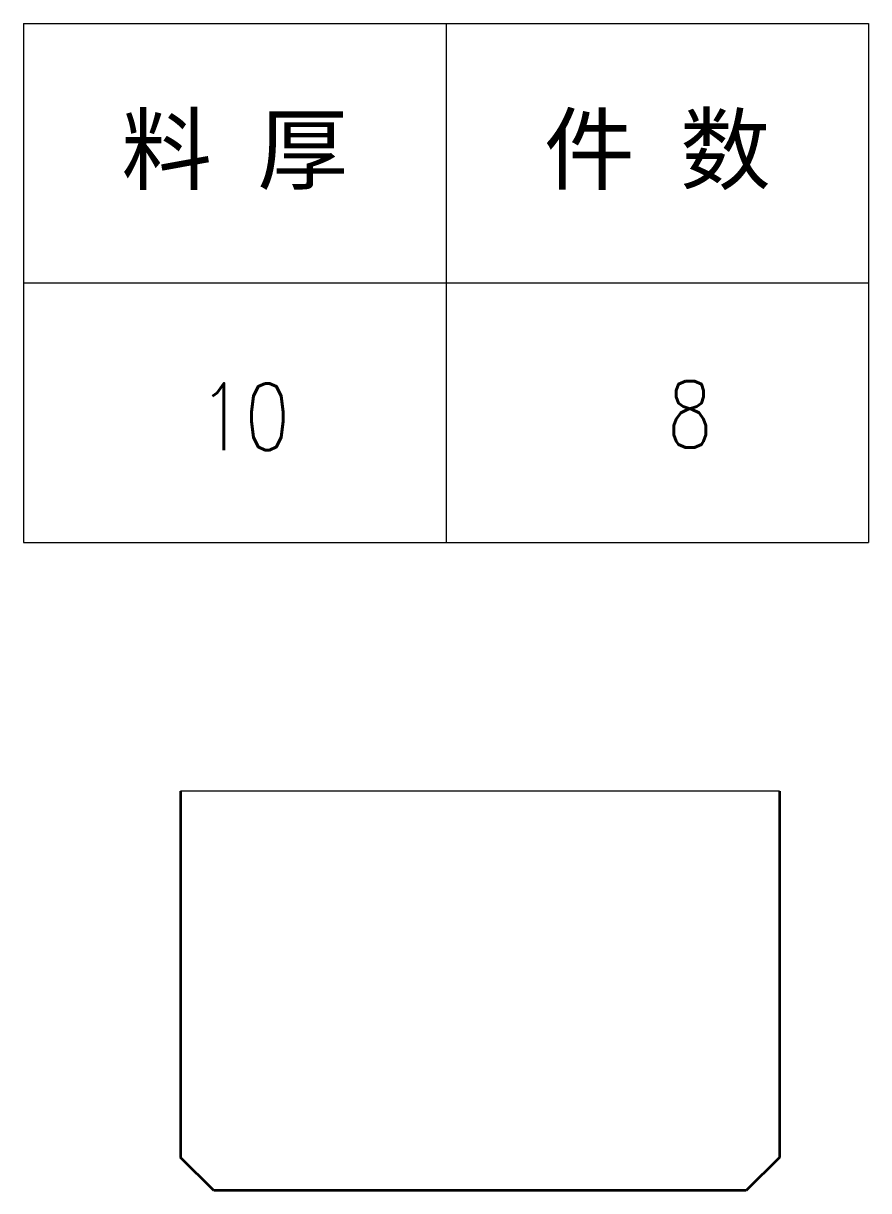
# Model space of a CAD drawing. Extents: x -157 to 67731, y -20850 to 580.
# Drawn here: x 445.5 to 572.5, y 395.1 to 570.4 of the extents above; entities that cross this region are included whole.
import ezdxf
from ezdxf.enums import TextEntityAlignment as Align

# ---------------------------------------------------------------- set-up
doc = ezdxf.new("R2010")
doc.units = 0
doc.layers.get('0').update_dxf_attribs({"lineweight": 13})
doc.layers.add('__5', color=7, linetype='Continuous', lineweight=13)
doc.styles.add('DIM', font='txt.shx', dxfattribs={"width": 0.8, "bigfont": 'bigfont.shx'})
doc.styles.get("Standard").update_dxf_attribs({"font": ''})
doc.styles.get('Standard').set_extended_font_data('SimSun')

# ---------------------------------------------------------------- blocks, each defined once
blk = doc.blocks.new('*T19')
at = {"color": 0, "linetype": 'ByBlock', "lineweight": -2, "transparency": 16777216}
for p, q in [((0, 0), (127, 0)), ((0, 0), (0, -78)), ((63.5, 0), (63.5, -78)), ((127, 0), (127, -78)), ((0, -39), (127, -39)), ((0, -78), (127, -78))]:
    blk.add_line(p, q, dxfattribs=at)
at = {"color": 0, "transparency": 16777216, "char_height": 10, "width": 60.5, "attachment_point": 5}
for s, insert in [('{\\fSimSun|b0|i0|c134|p2;料 厚}', (31.75, -19.5)), ('{\\fSimSun|b0|i0|c134|p2;件 数}', (95.25, -19.5))]:
    blk.add_mtext(s, dxfattribs=dict(at, insert=insert))
blk = doc.blocks.new('拆图参数')
blk.add_blockref('*T19', (-63.5, 78))
at = {"style": 'DIM', "width": 0.8}
blk.add_attdef('6', text='', height=10, dxfattribs=at).set_placement((-37.13, 18.91), align=Align.MIDDLE_LEFT)
blk.add_attdef('1', text='', height=10, dxfattribs=at).set_placement((36.65, 19.27), align=Align.MIDDLE_CENTER)

msp = doc.modelspace()

# ---------------------------------------------------------------- linework, layer by layer
msp.add_line((559.0816, 455.0632), (469.0816, 455.0632))
at = {"layer": '__5', "color": 7, "lineweight": 35}
for p, q in [((469.0816, 455.0632), (469.0816, 400.0632)), ((559.0816, 455.0632), (559.0816, 400.0632)), ((554.0816, 395.0632), (474.0816, 395.0632))]:
    msp.add_line(p, q, dxfattribs=at)
at = {"layer": '__5', "color": 7, "lineweight": 35, "ltscale": 0.088388}
for p, q in [((474.0816, 395.0632), (469.0816, 400.0632)), ((559.0816, 400.0632), (554.0816, 395.0632))]:
    msp.add_line(p, q, dxfattribs=at)

# ---------------------------------------------------------------- block references
msp.add_blockref('拆图参数', (508.9858, 492.4073)).add_auto_attribs({'1': '8', '6': '10'})

doc.saveas('drawing.dxf')
